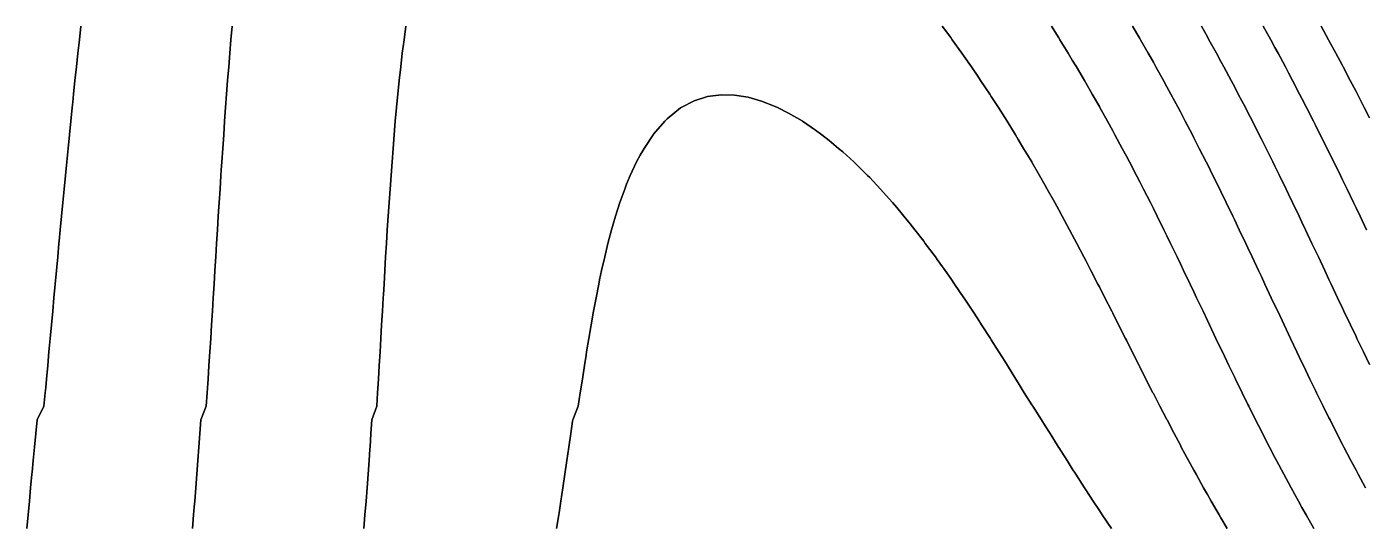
# Model space of a CAD drawing. Extents: x 1412622.5 to 1412673.9, y 4931530.8 to 4931599.9.
# Drawn here: x 1412623.4 to 1412640.18, y 4931546.56 to 4931552.77 of the extents above; entities that cross this region are included whole.
import ezdxf

# ---------------------------------------------------------------- set-up
doc = ezdxf.new("R2010")
doc.units = 0
doc.layers.add('line', color=2, linetype='CONTINUOUS')

msp = doc.modelspace()

# ---------------------------------------------------------------- linework, layer by layer
at = {"layer": 'line'}
for points in [[(1412624.081255, 4931552.77972), (1412624.06202, 4931552.609557), (1412624.043185, 4931552.439394), (1412624.024695, 4931552.269231), (1412624.00654, 4931552.099068), (1412623.988694, 4931551.928904), (1412623.978056, 4931551.825641), (1412623.971156, 4931551.758741), (1412623.953882, 4931551.588578), (1412623.936819, 4931551.418415), (1412623.91995, 4931551.248252), (1412623.90329, 4931551.078089), (1412623.886763, 4931550.907925), (1412623.870389, 4931550.737762), (1412623.854148, 4931550.567599), (1412623.838024, 4931550.397436), (1412623.821986, 4931550.227273), (1412623.808777, 4931550.086208), (1412623.806047, 4931550.05711), (1412623.790164, 4931549.886946), (1412623.774378, 4931549.716783), (1412623.758608, 4931549.54662), (1412623.742895, 4931549.376457), (1412623.727217, 4931549.206294), (1412623.711558, 4931549.036131), (1412623.695925, 4931548.865967), (1412623.680287, 4931548.695804), (1412623.664672, 4931548.525641), (1412623.649058, 4931548.355478), (1412623.639498, 4931548.251174), (1412623.633451, 4931548.185315), (1412623.617858, 4931548.015152), (1412623.533043, 4931547.844988), (1412623.516672, 4931547.674825), (1412623.500336, 4931547.504662), (1412623.484016, 4931547.334499), (1412623.470219, 4931547.19074), (1412623.46768, 4931547.164336), (1412623.4514, 4931546.994172), (1412623.43511, 4931546.824009), (1412623.418852, 4931546.653846), (1412623.402615, 4931546.483683)], [(1412623.402615, 4931546.483683), (1412623.418852, 4931546.653846), (1412623.43511, 4931546.824009), (1412623.4514, 4931546.994172), (1412623.46768, 4931547.164336), (1412623.470219, 4931547.19074), (1412623.484016, 4931547.334499), (1412623.500336, 4931547.504662), (1412623.516672, 4931547.674825), (1412623.533043, 4931547.844988), (1412623.617858, 4931548.015152), (1412623.633451, 4931548.185315), (1412623.639498, 4931548.251174), (1412623.649058, 4931548.355478), (1412623.664672, 4931548.525641), (1412623.680287, 4931548.695804), (1412623.695925, 4931548.865967), (1412623.711558, 4931549.036131), (1412623.727217, 4931549.206294), (1412623.742895, 4931549.376457), (1412623.758608, 4931549.54662), (1412623.774378, 4931549.716783), (1412623.790164, 4931549.886946), (1412623.806047, 4931550.05711), (1412623.808777, 4931550.086208), (1412623.821986, 4931550.227273), (1412623.838024, 4931550.397436), (1412623.854148, 4931550.567599), (1412623.870389, 4931550.737762), (1412623.886763, 4931550.907925), (1412623.90329, 4931551.078089), (1412623.91995, 4931551.248252), (1412623.936819, 4931551.418415), (1412623.953882, 4931551.588578), (1412623.971156, 4931551.758741), (1412623.978056, 4931551.825641), (1412623.988694, 4931551.928904), (1412624.00654, 4931552.099068), (1412624.024695, 4931552.269231), (1412624.043185, 4931552.439394), (1412624.06202, 4931552.609557), (1412624.081255, 4931552.77972)], [(1412625.976452, 4931552.77972), (1412625.961526, 4931552.609557), (1412625.947156, 4931552.439394), (1412625.933298, 4931552.269231), (1412625.919914, 4931552.099068), (1412625.906938, 4931551.928904), (1412625.894341, 4931551.758741), (1412625.882087, 4931551.588578), (1412625.87014, 4931551.418415), (1412625.858448, 4931551.248252), (1412625.84702, 4931551.078089), (1412625.840125, 4931550.973765), (1412625.835794, 4931550.907925), (1412625.824781, 4931550.737762), (1412625.813903, 4931550.567599), (1412625.803132, 4931550.397436), (1412625.792468, 4931550.227273), (1412625.781829, 4931550.05711), (1412625.771246, 4931549.886946), (1412625.760672, 4931549.716783), (1412625.750102, 4931549.54662), (1412625.739503, 4931549.376457), (1412625.728862, 4931549.206294), (1412625.718146, 4931549.036131), (1412625.707386, 4931548.865967), (1412625.696516, 4931548.695804), (1412625.68557, 4931548.525641), (1412625.674495, 4931548.355478), (1412625.670846, 4931548.299875), (1412625.663345, 4931548.185315), (1412625.652045, 4931548.015152), (1412625.582658, 4931547.844988), (1412625.570447, 4931547.674825), (1412625.558057, 4931547.504662), (1412625.545535, 4931547.334499), (1412625.532841, 4931547.164336), (1412625.519986, 4931546.994172), (1412625.507, 4931546.824009), (1412625.501567, 4931546.753626), (1412625.493877, 4931546.653846), (1412625.480611, 4931546.483683)], [(1412625.480611, 4931546.483683), (1412625.493877, 4931546.653846), (1412625.501567, 4931546.753626), (1412625.507, 4931546.824009), (1412625.519986, 4931546.994172), (1412625.532841, 4931547.164336), (1412625.545535, 4931547.334499), (1412625.558057, 4931547.504662), (1412625.570447, 4931547.674825), (1412625.582658, 4931547.844988), (1412625.652045, 4931548.015152), (1412625.663345, 4931548.185315), (1412625.670846, 4931548.299875), (1412625.674495, 4931548.355478), (1412625.68557, 4931548.525641), (1412625.696516, 4931548.695804), (1412625.707386, 4931548.865967), (1412625.718146, 4931549.036131), (1412625.728862, 4931549.206294), (1412625.739503, 4931549.376457), (1412625.750102, 4931549.54662), (1412625.760672, 4931549.716783), (1412625.771246, 4931549.886946), (1412625.781829, 4931550.05711), (1412625.792468, 4931550.227273), (1412625.803132, 4931550.397436), (1412625.813903, 4931550.567599), (1412625.824781, 4931550.737762), (1412625.835794, 4931550.907925), (1412625.840125, 4931550.973765), (1412625.84702, 4931551.078089), (1412625.858448, 4931551.248252), (1412625.87014, 4931551.418415), (1412625.882087, 4931551.588578), (1412625.894341, 4931551.758741), (1412625.906938, 4931551.928904), (1412625.919914, 4931552.099068), (1412625.933298, 4931552.269231), (1412625.947156, 4931552.439394), (1412625.961526, 4931552.609557), (1412625.976452, 4931552.77972)], [(1412628.152407, 4931552.77972), (1412628.129868, 4931552.609557), (1412628.108763, 4931552.439394), (1412628.088942, 4931552.269231), (1412628.070335, 4931552.099068), (1412628.052804, 4931551.928904), (1412628.040752, 4931551.805253), (1412628.036336, 4931551.758741), (1412628.021033, 4931551.588578), (1412628.006504, 4931551.418415), (1412627.992687, 4931551.248252), (1412627.979512, 4931551.078089), (1412627.96689, 4931550.907925), (1412627.954771, 4931550.737762), (1412627.94311, 4931550.567599), (1412627.931805, 4931550.397436), (1412627.920842, 4931550.227273), (1412627.910174, 4931550.05711), (1412627.899692, 4931549.886946), (1412627.889408, 4931549.716783), (1412627.879225, 4931549.54662), (1412627.871473, 4931549.415906), (1412627.869168, 4931549.376457), (1412627.859269, 4931549.206294), (1412627.849347, 4931549.036131), (1412627.839369, 4931548.865967), (1412627.829334, 4931548.695804), (1412627.819174, 4931548.525641), (1412627.808889, 4931548.355478), (1412627.798411, 4931548.185315), (1412627.787741, 4931548.015152), (1412627.727848, 4931547.844988), (1412627.716163, 4931547.674825), (1412627.704189, 4931547.504662), (1412627.702194, 4931547.477016), (1412627.692017, 4931547.334499), (1412627.679572, 4931547.164336), (1412627.666829, 4931546.994172), (1412627.653742, 4931546.824009), (1412627.640336, 4931546.653846), (1412627.626594, 4931546.483683)], [(1412627.626594, 4931546.483683), (1412627.640336, 4931546.653846), (1412627.653742, 4931546.824009), (1412627.666829, 4931546.994172), (1412627.679572, 4931547.164336), (1412627.692017, 4931547.334499), (1412627.702194, 4931547.477016), (1412627.704189, 4931547.504662), (1412627.716163, 4931547.674825), (1412627.727848, 4931547.844988), (1412627.787741, 4931548.015152), (1412627.798411, 4931548.185315), (1412627.808889, 4931548.355478), (1412627.819174, 4931548.525641), (1412627.829334, 4931548.695804), (1412627.839369, 4931548.865967), (1412627.849347, 4931549.036131), (1412627.859269, 4931549.206294), (1412627.869168, 4931549.376457), (1412627.871473, 4931549.415906), (1412627.879225, 4931549.54662), (1412627.889408, 4931549.716783), (1412627.899692, 4931549.886946), (1412627.910174, 4931550.05711), (1412627.920842, 4931550.227273), (1412627.931805, 4931550.397436), (1412627.94311, 4931550.567599), (1412627.954771, 4931550.737762), (1412627.96689, 4931550.907925), (1412627.979512, 4931551.078089), (1412627.992687, 4931551.248252), (1412628.006504, 4931551.418415), (1412628.021033, 4931551.588578), (1412628.036336, 4931551.758741), (1412628.040752, 4931551.805253), (1412628.052804, 4931551.928904), (1412628.070335, 4931552.099068), (1412628.088942, 4931552.269231), (1412628.108763, 4931552.439394), (1412628.129868, 4931552.609557), (1412628.152407, 4931552.77972)], [(1412634.875687, 4931552.77972), (1412634.981191, 4931552.63714), (1412635.000877, 4931552.609557), (1412635.122107, 4931552.439394), (1412635.15047, 4931552.399591), (1412635.240022, 4931552.269231), (1412635.319749, 4931552.153587), (1412635.356022, 4931552.099068), (1412635.469172, 4931551.928904), (1412635.489028, 4931551.898928), (1412635.578628, 4931551.758741), (1412635.658307, 4931551.634535), (1412635.686778, 4931551.588578), (1412635.791853, 4931551.418415), (1412635.827586, 4931551.36045), (1412635.894387, 4931551.248252), (1412635.996156, 4931551.078089), (1412635.996865, 4931551.076892), (1412636.093688, 4931550.907925), (1412636.166144, 4931550.782221), (1412636.190929, 4931550.737762), (1412636.28548, 4931550.567599), (1412636.335423, 4931550.477963), (1412636.378839, 4931550.397436), (1412636.470756, 4931550.227273), (1412636.504702, 4931550.164523), (1412636.560949, 4931550.05711), (1412636.650641, 4931549.886946), (1412636.673981, 4931549.842734), (1412636.738387, 4931549.716783), (1412636.826361, 4931549.54662), (1412636.84326, 4931549.514034), (1412636.912426, 4931549.376457), (1412636.999243, 4931549.206294), (1412637.012539, 4931549.180371), (1412637.084344, 4931549.036131), (1412637.170641, 4931548.865967), (1412637.181818, 4931548.844112), (1412637.255501, 4931548.695804), (1412637.341958, 4931548.525641), (1412637.351097, 4931548.507852), (1412637.427246, 4931548.355478), (1412637.514547, 4931548.185315), (1412637.520376, 4931548.174115), (1412637.600951, 4931548.015152), (1412637.689655, 4931547.848684), (1412637.691574, 4931547.844988), (1412637.779727, 4931547.674825), (1412637.858934, 4931547.526821), (1412637.870515, 4931547.504662), (1412637.961372, 4931547.334499), (1412638.028213, 4931547.213357), (1412638.054659, 4931547.164336), (1412638.148943, 4931546.994172), (1412638.197492, 4931546.909306), (1412638.245258, 4931546.824009), (1412638.343725, 4931546.653846), (1412638.366771, 4931546.615166), (1412638.443547, 4931546.483683)], [(1412638.443547, 4931546.483683), (1412638.366771, 4931546.615166), (1412638.343725, 4931546.653846), (1412638.245258, 4931546.824009), (1412638.197492, 4931546.909306), (1412638.148943, 4931546.994172), (1412638.054659, 4931547.164336), (1412638.028213, 4931547.213357), (1412637.961372, 4931547.334499), (1412637.870515, 4931547.504662), (1412637.858934, 4931547.526821), (1412637.779727, 4931547.674825), (1412637.691574, 4931547.844988), (1412637.689655, 4931547.848684), (1412637.600951, 4931548.015152), (1412637.520376, 4931548.174115), (1412637.514547, 4931548.185315), (1412637.427246, 4931548.355478), (1412637.351097, 4931548.507852), (1412637.341958, 4931548.525641), (1412637.255501, 4931548.695804), (1412637.181818, 4931548.844112), (1412637.170641, 4931548.865967), (1412637.084344, 4931549.036131), (1412637.012539, 4931549.180371), (1412636.999243, 4931549.206294), (1412636.912426, 4931549.376457), (1412636.84326, 4931549.514034), (1412636.826361, 4931549.54662), (1412636.738387, 4931549.716783), (1412636.673981, 4931549.842734), (1412636.650641, 4931549.886946), (1412636.560949, 4931550.05711), (1412636.504702, 4931550.164523), (1412636.470756, 4931550.227273), (1412636.378839, 4931550.397436), (1412636.335423, 4931550.477963), (1412636.28548, 4931550.567599), (1412636.190929, 4931550.737762), (1412636.166144, 4931550.782221), (1412636.093688, 4931550.907925), (1412635.996865, 4931551.076892), (1412635.996156, 4931551.078089), (1412635.894387, 4931551.248252), (1412635.827586, 4931551.36045), (1412635.791853, 4931551.418415), (1412635.686778, 4931551.588578), (1412635.658307, 4931551.634535), (1412635.578628, 4931551.758741), (1412635.489028, 4931551.898928), (1412635.469172, 4931551.928904), (1412635.356022, 4931552.099068), (1412635.319749, 4931552.153587), (1412635.240022, 4931552.269231), (1412635.15047, 4931552.399591), (1412635.122107, 4931552.439394), (1412635.000877, 4931552.609557), (1412634.981191, 4931552.63714), (1412634.875687, 4931552.77972)], [(1412636.242984, 4931552.77972), (1412636.335423, 4931552.632688), (1412636.349624, 4931552.609557), (1412636.453241, 4931552.439394), (1412636.504702, 4931552.354695), (1412636.555397, 4931552.269231), (1412636.656006, 4931552.099068), (1412636.673981, 4931552.068425), (1412636.753884, 4931551.928904), (1412636.84326, 4931551.772815), (1412636.851133, 4931551.758741), (1412636.945326, 4931551.588578), (1412637.012539, 4931551.467093), (1412637.038852, 4931551.418415), (1412637.130166, 4931551.248252), (1412637.181818, 4931551.151762), (1412637.220363, 4931551.078089), (1412637.308992, 4931550.907925), (1412637.351097, 4931550.826852), (1412637.396335, 4931550.737762), (1412637.482555, 4931550.567599), (1412637.520376, 4931550.49279), (1412637.567537, 4931550.397436), (1412637.651716, 4931550.227273), (1412637.689655, 4931550.150558), (1412637.734892, 4931550.05711), (1412637.817443, 4931549.886946), (1412637.858934, 4931549.801654), (1412637.899376, 4931549.716783), (1412637.980776, 4931549.54662), (1412638.028213, 4931549.448106), (1412638.062041, 4931549.376457), (1412638.142829, 4931549.206294), (1412638.197492, 4931549.092398), (1412638.223991, 4931549.036131), (1412638.304741, 4931548.865967), (1412638.366771, 4931548.737189), (1412638.386351, 4931548.695804), (1412638.467655, 4931548.525641), (1412638.53605, 4931548.385213), (1412638.55029, 4931548.355478), (1412638.632766, 4931548.185315), (1412638.705329, 4931548.038966), (1412638.716952, 4931548.015152), (1412638.801824, 4931547.844988), (1412638.874608, 4931547.701752), (1412638.88809, 4931547.674825), (1412638.974805, 4931547.504662), (1412639.043887, 4931547.372747), (1412639.063645, 4931547.334499), (1412639.153407, 4931547.164336), (1412639.213166, 4931547.054185), (1412639.245316, 4931546.994172), (1412639.338742, 4931546.824009), (1412639.382445, 4931546.746552), (1412639.434139, 4931546.653846), (1412639.531833, 4931546.483683)], [(1412639.531833, 4931546.483683), (1412639.434139, 4931546.653846), (1412639.382445, 4931546.746552), (1412639.338742, 4931546.824009), (1412639.245316, 4931546.994172), (1412639.213166, 4931547.054185), (1412639.153407, 4931547.164336), (1412639.063645, 4931547.334499), (1412639.043887, 4931547.372747), (1412638.974805, 4931547.504662), (1412638.88809, 4931547.674825), (1412638.874608, 4931547.701752), (1412638.801824, 4931547.844988), (1412638.716952, 4931548.015152), (1412638.705329, 4931548.038966), (1412638.632766, 4931548.185315), (1412638.55029, 4931548.355478), (1412638.53605, 4931548.385213), (1412638.467655, 4931548.525641), (1412638.386351, 4931548.695804), (1412638.366771, 4931548.737189), (1412638.304741, 4931548.865967), (1412638.223991, 4931549.036131), (1412638.197492, 4931549.092398), (1412638.142829, 4931549.206294), (1412638.062041, 4931549.376457), (1412638.028213, 4931549.448106), (1412637.980776, 4931549.54662), (1412637.899376, 4931549.716783), (1412637.858934, 4931549.801654), (1412637.817443, 4931549.886946), (1412637.734892, 4931550.05711), (1412637.689655, 4931550.150558), (1412637.651716, 4931550.227273), (1412637.567537, 4931550.397436), (1412637.520376, 4931550.49279), (1412637.482555, 4931550.567599), (1412637.396335, 4931550.737762), (1412637.351097, 4931550.826852), (1412637.308992, 4931550.907925), (1412637.220363, 4931551.078089), (1412637.181818, 4931551.151762), (1412637.130166, 4931551.248252), (1412637.038852, 4931551.418415), (1412637.012539, 4931551.467093), (1412636.945326, 4931551.588578), (1412636.851133, 4931551.758741), (1412636.84326, 4931551.772815), (1412636.753884, 4931551.928904), (1412636.673981, 4931552.068425), (1412636.656006, 4931552.099068), (1412636.555397, 4931552.269231), (1412636.504702, 4931552.354695), (1412636.453241, 4931552.439394), (1412636.349624, 4931552.609557), (1412636.335423, 4931552.632688), (1412636.242984, 4931552.77972)], [(1412637.260178, 4931552.77972), (1412637.351097, 4931552.624514), (1412637.359709, 4931552.609557), (1412637.456641, 4931552.439394), (1412637.520376, 4931552.327069), (1412637.552637, 4931552.269231), (1412637.646769, 4931552.099068), (1412637.689655, 4931552.021019), (1412637.739421, 4931551.928904), (1412637.830799, 4931551.758741), (1412637.858934, 4931551.70592), (1412637.920393, 4931551.588578), (1412638.009146, 4931551.418415), (1412638.028213, 4931551.38154), (1412638.096009, 4931551.248252), (1412638.182347, 4931551.078089), (1412638.197492, 4931551.047996), (1412638.266876, 4931550.907925), (1412638.351096, 4931550.737762), (1412638.366771, 4931550.705879), (1412638.43372, 4931550.567599), (1412638.516154, 4931550.397436), (1412638.53605, 4931550.356191), (1412638.597339, 4931550.227273), (1412638.678397, 4931550.05711), (1412638.705329, 4931550.00052), (1412638.758636, 4931549.886946), (1412638.838781, 4931549.716783), (1412638.874608, 4931549.640918), (1412638.918563, 4931549.54662), (1412638.99828, 4931549.376457), (1412639.043887, 4931549.27976), (1412639.078121, 4931549.206294), (1412639.157942, 4931549.036131), (1412639.213166, 4931548.919665), (1412639.238347, 4931548.865967), (1412639.318817, 4931548.695804), (1412639.382445, 4931548.563251), (1412639.400315, 4931548.525641), (1412639.48199, 4931548.355478), (1412639.551724, 4931548.21286), (1412639.56507, 4931548.185315), (1412639.648545, 4931548.015152), (1412639.721003, 4931547.87078), (1412639.733838, 4931547.844988), (1412639.819666, 4931547.674825), (1412639.890282, 4931547.53804), (1412639.907391, 4931547.504662), (1412639.996151, 4931547.334499), (1412640.059561, 4931547.215828), (1412640.086904, 4931547.164336), (1412640.179117, 4931546.994172)], [(1412640.179117, 4931546.994172), (1412640.086904, 4931547.164336), (1412640.059561, 4931547.215828), (1412639.996151, 4931547.334499), (1412639.907391, 4931547.504662), (1412639.890282, 4931547.53804), (1412639.819666, 4931547.674825), (1412639.733838, 4931547.844988), (1412639.721003, 4931547.87078), (1412639.648545, 4931548.015152), (1412639.56507, 4931548.185315), (1412639.551724, 4931548.21286), (1412639.48199, 4931548.355478), (1412639.400315, 4931548.525641), (1412639.382445, 4931548.563251), (1412639.318817, 4931548.695804), (1412639.238347, 4931548.865967), (1412639.213166, 4931548.919665), (1412639.157942, 4931549.036131), (1412639.078121, 4931549.206294), (1412639.043887, 4931549.27976), (1412638.99828, 4931549.376457), (1412638.918563, 4931549.54662), (1412638.874608, 4931549.640918), (1412638.838781, 4931549.716783), (1412638.758636, 4931549.886946), (1412638.705329, 4931550.00052), (1412638.678397, 4931550.05711), (1412638.597339, 4931550.227273), (1412638.53605, 4931550.356191), (1412638.516154, 4931550.397436), (1412638.43372, 4931550.567599), (1412638.366771, 4931550.705879), (1412638.351096, 4931550.737762), (1412638.266876, 4931550.907925), (1412638.197492, 4931551.047996), (1412638.182347, 4931551.078089), (1412638.096009, 4931551.248252), (1412638.028213, 4931551.38154), (1412638.009146, 4931551.418415), (1412637.920393, 4931551.588578), (1412637.858934, 4931551.70592), (1412637.830799, 4931551.758741), (1412637.739421, 4931551.928904), (1412637.689655, 4931552.021019), (1412637.646769, 4931552.099068), (1412637.552637, 4931552.269231), (1412637.520376, 4931552.327069), (1412637.456641, 4931552.439394), (1412637.359709, 4931552.609557), (1412637.351097, 4931552.624514), (1412637.260178, 4931552.77972)], [(1412638.121591, 4931552.77972), (1412638.197492, 4931552.645084), (1412638.217274, 4931552.609557), (1412638.311052, 4931552.439394), (1412638.366771, 4931552.337585), (1412638.40373, 4931552.269231), (1412638.494932, 4931552.099068), (1412638.53605, 4931552.021721), (1412638.584808, 4931551.928904), (1412638.673546, 4931551.758741), (1412638.705329, 4931551.697266), (1412638.760884, 4931551.588578), (1412638.847345, 4931551.418415), (1412638.874608, 4931551.364326), (1412638.932476, 4931551.248252), (1412639.016908, 4931551.078089), (1412639.043887, 4931551.023352), (1412639.100193, 4931550.907925), (1412639.182926, 4931550.737762), (1412639.213166, 4931550.675266), (1412639.264763, 4931550.567599), (1412639.346158, 4931550.397436), (1412639.382445, 4931550.321404), (1412639.426978, 4931550.227273), (1412639.507452, 4931550.05711), (1412639.551724, 4931549.963588), (1412639.587719, 4931549.886946), (1412639.667727, 4931549.716783), (1412639.721003, 4931549.603983), (1412639.747905, 4931549.54662), (1412639.82793, 4931549.376457), (1412639.890282, 4931549.244945), (1412639.908496, 4931549.206294), (1412639.989062, 4931549.036131), (1412640.059561, 4931548.888939), (1412640.070508, 4931548.865967), (1412640.152114, 4931548.695804), (1412640.22884, 4931548.538203)], [(1412640.22884, 4931548.538203), (1412640.152114, 4931548.695804), (1412640.070508, 4931548.865967), (1412640.059561, 4931548.888939), (1412639.989062, 4931549.036131), (1412639.908496, 4931549.206294), (1412639.890282, 4931549.244945), (1412639.82793, 4931549.376457), (1412639.747905, 4931549.54662), (1412639.721003, 4931549.603983), (1412639.667727, 4931549.716783), (1412639.587719, 4931549.886946), (1412639.551724, 4931549.963588), (1412639.507452, 4931550.05711), (1412639.426978, 4931550.227273), (1412639.382445, 4931550.321404), (1412639.346158, 4931550.397436), (1412639.264763, 4931550.567599), (1412639.213166, 4931550.675266), (1412639.182926, 4931550.737762), (1412639.100193, 4931550.907925), (1412639.043887, 4931551.023352), (1412639.016908, 4931551.078089), (1412638.932476, 4931551.248252), (1412638.874608, 4931551.364326), (1412638.847345, 4931551.418415), (1412638.760884, 4931551.588578), (1412638.705329, 4931551.697266), (1412638.673546, 4931551.758741), (1412638.584808, 4931551.928904), (1412638.53605, 4931552.021721), (1412638.494932, 4931552.099068), (1412638.40373, 4931552.269231), (1412638.366771, 4931552.337585), (1412638.311052, 4931552.439394), (1412638.217274, 4931552.609557), (1412638.197492, 4931552.645084), (1412638.121591, 4931552.77972)], [(1412638.897609, 4931552.77972), (1412638.990961, 4931552.609557), (1412639.043887, 4931552.512267), (1412639.08321, 4931552.439394), (1412639.174172, 4931552.269231), (1412639.213166, 4931552.19561), (1412639.263913, 4931552.099068), (1412639.352611, 4931551.928904), (1412639.382445, 4931551.871142), (1412639.440082, 4931551.758741), (1412639.526723, 4931551.588578), (1412639.551724, 4931551.539045), (1412639.612213, 4931551.418415), (1412639.697065, 4931551.248252), (1412639.721003, 4931551.199883), (1412639.780926, 4931551.078089), (1412639.864292, 4931550.907925), (1412639.890282, 4931550.854567), (1412639.946889, 4931550.737762), (1412640.029149, 4931550.567599), (1412640.059561, 4931550.504469), (1412640.110906, 4931550.397436), (1412640.192453, 4931550.227273)], [(1412640.192453, 4931550.227273), (1412640.110906, 4931550.397436), (1412640.059561, 4931550.504469), (1412640.029149, 4931550.567599), (1412639.946889, 4931550.737762), (1412639.890282, 4931550.854567), (1412639.864292, 4931550.907925), (1412639.780926, 4931551.078089), (1412639.721003, 4931551.199883), (1412639.697065, 4931551.248252), (1412639.612213, 4931551.418415), (1412639.551724, 4931551.539045), (1412639.526723, 4931551.588578), (1412639.440082, 4931551.758741), (1412639.382445, 4931551.871142), (1412639.352611, 4931551.928904), (1412639.263913, 4931552.099068), (1412639.213166, 4931552.19561), (1412639.174172, 4931552.269231), (1412639.08321, 4931552.439394), (1412639.043887, 4931552.512267), (1412638.990961, 4931552.609557), (1412638.897609, 4931552.77972)], [(1412639.623907, 4931552.77972), (1412639.716665, 4931552.609557), (1412639.721003, 4931552.601508), (1412639.807981, 4931552.439394), (1412639.890282, 4931552.284748), (1412639.89851, 4931552.269231), (1412639.987731, 4931552.099068), (1412640.059561, 4931551.961014), (1412640.076217, 4931551.928904), (1412640.163602, 4931551.758741), (1412640.22884, 4931551.630827)], [(1412640.22884, 4931551.630827), (1412640.163602, 4931551.758741), (1412640.076217, 4931551.928904), (1412640.059561, 4931551.961014), (1412639.987731, 4931552.099068), (1412639.89851, 4931552.269231), (1412639.890282, 4931552.284748), (1412639.807981, 4931552.439394), (1412639.721003, 4931552.601508), (1412639.716665, 4931552.609557), (1412639.623907, 4931552.77972)], [(1412631.602913, 4931551.758741), (1412631.76489, 4931551.843924), (1412631.934169, 4931551.89781), (1412632.103448, 4931551.920613), (1412632.272727, 4931551.916537), (1412632.442006, 4931551.888847), (1412632.611285, 4931551.840683), (1412632.780564, 4931551.77466), (1412632.812223, 4931551.758741), (1412632.949843, 4931551.690418), (1412633.119122, 4931551.591514), (1412633.123386, 4931551.588578), (1412633.288401, 4931551.476305), (1412633.363969, 4931551.418415), (1412633.45768, 4931551.347469), (1412633.57533, 4931551.248252), (1412633.626959, 4931551.205233), (1412633.765102, 4931551.078089), (1412633.796238, 4931551.049771), (1412633.938435, 4931550.907925), (1412633.965517, 4931550.881247), (1412634.099168, 4931550.737762), (1412634.134796, 4931550.700012), (1412634.250061, 4931550.567599), (1412634.304075, 4931550.506393), (1412634.393221, 4931550.397436), (1412634.473354, 4931550.300913), (1412634.530257, 4931550.227273), (1412634.642633, 4931550.084073), (1412634.662407, 4931550.05711), (1412634.788479, 4931549.886946), (1412634.811912, 4931549.855734), (1412634.909567, 4931549.716783), (1412634.981191, 4931549.61685), (1412635.028481, 4931549.54662), (1412635.145298, 4931549.376457), (1412635.15047, 4931549.369001), (1412635.256701, 4931549.206294), (1412635.319749, 4931549.112091), (1412635.367749, 4931549.036131), (1412635.477786, 4931548.865967), (1412635.489028, 4931548.848864), (1412635.584194, 4931548.695804), (1412635.658307, 4931548.580073), (1412635.691376, 4931548.525641), (1412635.797325, 4931548.355478), (1412635.827586, 4931548.3081), (1412635.902117, 4931548.185315), (1412635.996865, 4931548.034625), (1412636.008536, 4931548.015152), (1412636.119637, 4931547.844988), (1412636.166144, 4931547.771827), (1412636.225035, 4931547.674825), (1412636.332429, 4931547.504662), (1412636.335423, 4931547.500047), (1412636.438198, 4931547.334499), (1412636.504702, 4931547.231789), (1412636.546598, 4931547.164336), (1412636.656478, 4931546.994172), (1412636.673981, 4931546.967987), (1412636.766485, 4931546.824009), (1412636.84326, 4931546.709724), (1412636.879413, 4931546.653846), (1412636.994084, 4931546.483683)], [(1412636.994084, 4931546.483683), (1412636.879413, 4931546.653846), (1412636.84326, 4931546.709724), (1412636.766485, 4931546.824009), (1412636.673981, 4931546.967987), (1412636.656478, 4931546.994172), (1412636.546598, 4931547.164336), (1412636.504702, 4931547.231789), (1412636.438198, 4931547.334499), (1412636.335423, 4931547.500047), (1412636.332429, 4931547.504662), (1412636.225035, 4931547.674825), (1412636.166144, 4931547.771827), (1412636.119637, 4931547.844988), (1412636.008536, 4931548.015152), (1412635.996865, 4931548.034625), (1412635.902117, 4931548.185315), (1412635.827586, 4931548.3081), (1412635.797325, 4931548.355478), (1412635.691376, 4931548.525641), (1412635.658307, 4931548.580073), (1412635.584194, 4931548.695804), (1412635.489028, 4931548.848864), (1412635.477786, 4931548.865967), (1412635.367749, 4931549.036131), (1412635.319749, 4931549.112091), (1412635.256701, 4931549.206294), (1412635.15047, 4931549.369001), (1412635.145298, 4931549.376457), (1412635.028481, 4931549.54662), (1412634.981191, 4931549.61685), (1412634.909567, 4931549.716783), (1412634.811912, 4931549.855734), (1412634.788479, 4931549.886946), (1412634.662407, 4931550.05711), (1412634.642633, 4931550.084073), (1412634.530257, 4931550.227273), (1412634.473354, 4931550.300913), (1412634.393221, 4931550.397436), (1412634.304075, 4931550.506393), (1412634.250061, 4931550.567599), (1412634.134796, 4931550.700012), (1412634.099168, 4931550.737762), (1412633.965517, 4931550.881247), (1412633.938435, 4931550.907925), (1412633.796238, 4931551.049771), (1412633.765102, 4931551.078089), (1412633.626959, 4931551.205233), (1412633.57533, 4931551.248252), (1412633.45768, 4931551.347469), (1412633.363969, 4931551.418415), (1412633.288401, 4931551.476305), (1412633.123386, 4931551.588578), (1412633.119122, 4931551.591514), (1412632.949843, 4931551.690418), (1412632.812223, 4931551.758741), (1412632.780564, 4931551.77466), (1412632.611285, 4931551.840683), (1412632.442006, 4931551.888847), (1412632.272727, 4931551.916537), (1412632.103448, 4931551.920613), (1412631.934169, 4931551.89781), (1412631.76489, 4931551.843924), (1412631.602913, 4931551.758741)], [(1412631.602913, 4931551.758741), (1412631.595611, 4931551.754493), (1412631.426332, 4931551.618879), (1412631.397027, 4931551.588578), (1412631.257053, 4931551.427788), (1412631.250335, 4931551.418415), (1412631.138631, 4931551.248252), (1412631.087774, 4931551.162249), (1412631.044708, 4931551.078089), (1412630.96514, 4931550.907925), (1412630.918495, 4931550.79865), (1412630.895285, 4931550.737762), (1412630.835053, 4931550.567599), (1412630.77974, 4931550.397436), (1412630.749216, 4931550.296415), (1412630.730076, 4931550.227273), (1412630.685795, 4931550.05711), (1412630.644361, 4931549.886946), (1412630.605491, 4931549.716783), (1412630.579937, 4931549.598614), (1412630.569427, 4931549.54662), (1412630.536425, 4931549.376457), (1412630.504909, 4931549.206294), (1412630.474682, 4931549.036131), (1412630.445517, 4931548.865967), (1412630.417277, 4931548.695804), (1412630.410658, 4931548.655187), (1412630.390583, 4931548.525641), (1412630.36471, 4931548.355478), (1412630.339188, 4931548.185315), (1412630.313981, 4931548.015152), (1412630.24361, 4931547.844988), (1412630.241379, 4931547.830165), (1412630.218931, 4931547.674825), (1412630.194242, 4931547.504662), (1412630.169453, 4931547.334499), (1412630.144505, 4931547.164336), (1412630.119313, 4931546.994172), (1412630.093858, 4931546.824009), (1412630.0721, 4931546.68055), (1412630.068179, 4931546.653846), (1412630.042713, 4931546.483683)], [(1412630.042713, 4931546.483683), (1412630.068179, 4931546.653846), (1412630.0721, 4931546.68055), (1412630.093858, 4931546.824009), (1412630.119313, 4931546.994172), (1412630.144505, 4931547.164336), (1412630.169453, 4931547.334499), (1412630.194242, 4931547.504662), (1412630.218931, 4931547.674825), (1412630.241379, 4931547.830165), (1412630.24361, 4931547.844988), (1412630.313981, 4931548.015152), (1412630.339188, 4931548.185315), (1412630.36471, 4931548.355478), (1412630.390583, 4931548.525641), (1412630.410658, 4931548.655187), (1412630.417277, 4931548.695804), (1412630.445517, 4931548.865967), (1412630.474682, 4931549.036131), (1412630.504909, 4931549.206294), (1412630.536425, 4931549.376457), (1412630.569427, 4931549.54662), (1412630.579937, 4931549.598614), (1412630.605491, 4931549.716783), (1412630.644361, 4931549.886946), (1412630.685795, 4931550.05711), (1412630.730076, 4931550.227273), (1412630.749216, 4931550.296415), (1412630.77974, 4931550.397436), (1412630.835053, 4931550.567599), (1412630.895285, 4931550.737762), (1412630.918495, 4931550.79865), (1412630.96514, 4931550.907925), (1412631.044708, 4931551.078089), (1412631.087774, 4931551.162249), (1412631.138631, 4931551.248252), (1412631.250335, 4931551.418415), (1412631.257053, 4931551.427788), (1412631.397027, 4931551.588578), (1412631.426332, 4931551.618879), (1412631.595611, 4931551.754493), (1412631.602913, 4931551.758741)]]:
    msp.add_lwpolyline(points, dxfattribs=at)

doc.saveas('drawing.dxf')
